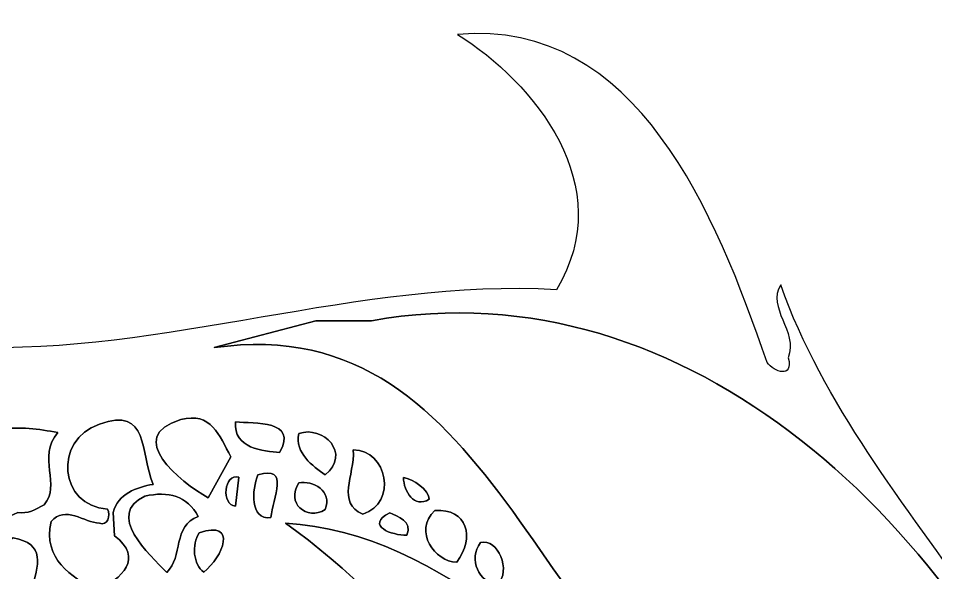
# Model space of a CAD drawing. Header units: centimetres. Extents: x -9.9 to 9.9, y -5.2 to 13.4.
# Drawn here: x -5.62 to 2.51, y 8.51 to 13.43 of the extents above; entities that cross this region are included whole.
import ezdxf

# ---------------------------------------------------------------- set-up
doc = ezdxf.new("R2010")
doc.units = ezdxf.units.CM
doc.header["$MEASUREMENT"] = 0
doc.layers.add('Ebene 1', color=7, linetype='Continuous')

msp = doc.modelspace()

# ---------------------------------------------------------------- linework, layer by layer
at = {"layer": 'Ebene 1'}
for points, knots in [([(-1.7272, 13.2842), (-0.13462, 13.42644), (0.56642, 11.68654), (1.016, 10.3759), (1.016, 10.3759), (1.07696, 10.29208), (1.25476, 10.23112), (1.20396, 10.41654), (1.20396, 10.41654), (1.29286, 10.66038), (1.00838, 10.8585), (1.13792, 11.06424), (1.13792, 11.06424), (1.88468, 8.94333), (4.05638, 7.53364), (4.1402, 5.00634), (4.1402, 5.00634), (4.09448, 4.32562), (2.72288, 1.7145), (2.86512, 3.13182), (2.86512, 3.13182), (2.64922, 2.62382), (1.70942, 2.44856), (1.69926, 2.9845), (1.69926, 2.9845), (1.44018, 2.58572), (1.2192, 0.44704), (1.61798, 1.57734), (1.61798, 1.57734), (1.73736, 1.64338), (1.77038, 1.54432), (1.80086, 1.45542), (1.80086, 1.45542), (1.67894, 0.8509), (2.0574, 0.00254), (2.44348, 0.4826), (2.44348, 0.4826), (2.60604, -0.58674), (3.68046, -1.02616), (4.13004, -1.9685), (4.13004, -1.9685), (4.86664, -3.8227), (7.2517, -5.06983), (8.71474, -3.24104), (8.71474, -3.24104), (9.83488, -1.3335), (8.16102, 0.4191), (7.20598, -0.90932), (7.20598, -0.90932), (6.88086, -1.36652), (6.58876, -2.05486), (5.97408, -1.98628), (5.97408, -1.98628), (5.78866, -1.9685), (5.60578, -1.88976), (5.43814, -1.78816), (5.43814, -1.78816), (4.85394, -1.31318), (4.7371, -0.34543), (5.13587, 0.3175), (5.13587, 0.3175), (5.05714, -0.30479), (5.1308, -1.3462), (5.86232, -1.50622), (5.86232, -1.50622), (6.61162, -1.41732), (6.53542, -0.21844), (7.28726, -0.00762), (7.28726, -0.00762), (8.89254, 0.42672), (9.8806, -0.9525), (9.60374, -2.41554), (9.60374, -2.41554), (9.3599, -3.81762), (8.1915, -4.88188), (6.91388, -4.96823), (6.91388, -4.96823), (4.8895, -5.19176), (3.8608, -3.03276), (2.80416, -1.55702), (2.80416, -1.55702), (2.4003, -2.2987), (2.54762, -3.09626), (1.48844, -3.06578), (1.48844, -3.06578), (1.48844, -3.06578), (0.69342, -2.57302), (0.69342, -2.57302), (0.69342, -2.57302), (-0.36068, -0.21336), (-4.25958, -0.01524), (-3.81508, 2.91846), (-3.81508, 2.91846), (-3.81508, 2.91846), (-4.10717, 3.72364), (-4.10717, 3.72364), (-4.10717, 3.72364), (-4.49834, 4.44754), (-5.54482, 4.39674), (-5.43306, 5.40766), (-5.43306, 5.40766), (-6.60908, 5.7277), (-7.96036, 6.30174), (-8.46836, 7.61492), (-8.46836, 7.61492), (-8.00354, 7.25678), (-7.46506, 6.9215), (-6.86054, 6.8453), (-6.86054, 6.8453), (-7.94512, 7.55904), (-9.54278, 8.88492), (-9.80694, 10.57656), (-9.80694, 10.57656), (-9.87298, 11.27506), (-9.77138, 11.93292), (-9.4361, 12.5603), (-9.4361, 12.5603), (-9.43864, 10.96772), (-7.79018, 9.74598), (-6.2357, 10.12444), (-6.2357, 10.12444), (-6.2357, 10.12444), (-6.53796, 10.5664), (-6.53796, 10.5664), (-6.53796, 10.5664), (-6.53796, 10.5664), (-6.06806, 10.51306), (-6.06806, 10.51306), (-6.06806, 10.51306), (-4.34848, 10.4394), (-2.5908, 11.12266), (-0.8509, 11.02106), (-0.8509, 11.02106), (-0.29464, 11.94054), (-1.04648, 12.85748), (-1.7272, 13.2842)], [0, 0, 0, 0, 0.0294118, 0.0294118, 0.0294118, 0.0294118, 0.0588235, 0.0588235, 0.0588235, 0.0588235, 0.0882353, 0.0882353, 0.0882353, 0.0882353, 0.1176471, 0.1176471, 0.1176471, 0.1176471, 0.1470588, 0.1470588, 0.1470588, 0.1470588, 0.1764706, 0.1764706, 0.1764706, 0.1764706, 0.2058824, 0.2058824, 0.2058824, 0.2058824, 0.2352941, 0.2352941, 0.2352941, 0.2352941, 0.2647059, 0.2647059, 0.2647059, 0.2647059, 0.2941176, 0.2941176, 0.2941176, 0.2941176, 0.3235294, 0.3235294, 0.3235294, 0.3235294, 0.3529412, 0.3529412, 0.3529412, 0.3529412, 0.3823529, 0.3823529, 0.3823529, 0.3823529, 0.4117647, 0.4117647, 0.4117647, 0.4117647, 0.4411765, 0.4411765, 0.4411765, 0.4411765, 0.4705882, 0.4705882, 0.4705882, 0.4705882, 0.5, 0.5, 0.5, 0.5, 0.5294118, 0.5294118, 0.5294118, 0.5294118, 0.5588235, 0.5588235, 0.5588235, 0.5588235, 0.5882353, 0.5882353, 0.5882353, 0.5882353, 0.6176471, 0.6176471, 0.6176471, 0.6176471, 0.6470588, 0.6470588, 0.6470588, 0.6470588, 0.6764706, 0.6764706, 0.6764706, 0.6764706, 0.7058824, 0.7058824, 0.7058824, 0.7058824, 0.7352941, 0.7352941, 0.7352941, 0.7352941, 0.7647059, 0.7647059, 0.7647059, 0.7647059, 0.7941176, 0.7941176, 0.7941176, 0.7941176, 0.8235294, 0.8235294, 0.8235294, 0.8235294, 0.8529412, 0.8529412, 0.8529412, 0.8529412, 0.8823529, 0.8823529, 0.8823529, 0.8823529, 0.9117647, 0.9117647, 0.9117647, 0.9117647, 0.9411765, 0.9411765, 0.9411765, 0.9411765, 0.9705882, 0.9705882, 0.9705882, 0.9705882, 1, 1, 1, 1]), ([(-2.4892, 10.74673), (-2.4892, 10.74673), (-2.9845, 10.74673), (-2.9845, 10.74673), (-2.9845, 10.74673), (-2.9845, 10.74673), (-3.88366, 10.50798), (-3.88366, 10.50798), (-3.88366, 10.50798), (-1.33096, 10.87882), (-1.0033, 7.52856), (0.97536, 6.73354), (0.97536, 6.73354), (1.36906, 5.96392), (2.42824, 4.99364), (3.175, 5.65404), (3.175, 5.65404), (3.31724, 5.5245), (3.54584, 5.63626), (3.73126, 5.7404), (3.73126, 5.7404), (3.86842, 5.90296), (3.78968, 6.07568), (3.77698, 6.25856), (3.77698, 6.25856), (2.76352, 8.90778), (0.32004, 11.25474), (-2.4892, 10.74673)], [0, 0, 0, 0, 0.1428571, 0.1428571, 0.1428571, 0.1428571, 0.2857143, 0.2857143, 0.2857143, 0.2857143, 0.4285714, 0.4285714, 0.4285714, 0.4285714, 0.5714286, 0.5714286, 0.5714286, 0.5714286, 0.7142857, 0.7142857, 0.7142857, 0.7142857, 0.8571429, 0.8571429, 0.8571429, 0.8571429, 1, 1, 1, 1]), ([(-4.90219, 9.8298), (-5.31622, 9.69009), (-5.2578, 9.10082), (-4.83108, 9.07796), (-4.83108, 9.07796), (-4.80059, 9.01954), (-4.83108, 8.92302), (-4.90219, 8.95349), (-4.90219, 8.95349), (-5.03682, 8.95603), (-5.20446, 9.11606), (-5.33145, 8.9662), (-5.33145, 8.9662), (-5.40512, 8.63345), (-5.14858, 8.48106), (-4.93268, 8.35152), (-4.93268, 8.35152), (-4.69645, 8.46582), (-4.5085, 8.63853), (-4.76758, 8.84173), (-4.76758, 8.84173), (-4.76758, 8.84173), (-4.78028, 9.04748), (-4.78028, 9.04748), (-4.78028, 9.04748), (-4.73963, 9.21258), (-4.572, 9.27099), (-4.42721, 9.2964), (-4.42721, 9.2964), (-4.54152, 9.58087), (-4.46024, 9.98982), (-4.90219, 9.8298)], [0, 0, 0, 0, 0.125, 0.125, 0.125, 0.125, 0.25, 0.25, 0.25, 0.25, 0.375, 0.375, 0.375, 0.375, 0.5, 0.5, 0.5, 0.5, 0.625, 0.625, 0.625, 0.625, 0.75, 0.75, 0.75, 0.75, 0.875, 0.875, 0.875, 0.875, 1, 1, 1, 1]), ([(-4.18084, 9.87044), (-4.68883, 9.71804), (-4.18846, 9.3218), (-3.937, 9.17702), (-3.937, 9.17702), (-3.937, 9.17702), (-3.73633, 9.54024), (-3.73633, 9.54024), (-3.73633, 9.54024), (-3.84047, 9.73328), (-3.9116, 9.94156), (-4.18084, 9.87044)], [0, 0, 0, 0, 0.3333333, 0.3333333, 0.3333333, 0.3333333, 0.6666667, 0.6666667, 0.6666667, 0.6666667, 1, 1, 1, 1]), ([(-3.6957, 9.85012), (-3.71856, 9.6139), (-3.44678, 9.59103), (-3.30454, 9.57833), (-3.30454, 9.57833), (-3.13944, 9.87044), (-3.52805, 9.83234), (-3.6957, 9.85012)], [0, 0, 0, 0, 0.5, 0.5, 0.5, 0.5, 1, 1, 1, 1]), ([(-5.78358, 9.78408), (-6.21538, 9.73074), (-6.02742, 8.80364), (-5.6261, 9.04748), (-5.6261, 9.04748), (-5.5372, 9.03224), (-5.47116, 9.07288), (-5.39242, 9.11606), (-5.39242, 9.11606), (-5.23748, 9.28878), (-5.461, 9.53516), (-5.2705, 9.75614), (-5.2705, 9.75614), (-5.44322, 9.78662), (-5.60578, 9.80948), (-5.78358, 9.78408)], [0, 0, 0, 0, 0.25, 0.25, 0.25, 0.25, 0.5, 0.5, 0.5, 0.5, 0.75, 0.75, 0.75, 0.75, 1, 1, 1, 1]), ([(-3.13436, 9.74598), (-3.17246, 9.57326), (-3.0099, 9.45896), (-2.90068, 9.38021), (-2.90068, 9.38021), (-2.667, 9.56818), (-2.91846, 9.82472), (-3.13436, 9.74598)], [0, 0, 0, 0, 0.5, 0.5, 0.5, 0.5, 1, 1, 1, 1]), ([(-2.65176, 9.6012), (-2.63906, 9.37005), (-2.80416, 9.13892), (-2.56794, 9.03224), (-2.56794, 9.03224), (-2.25552, 9.12876), (-2.35204, 9.60628), (-2.65176, 9.6012)], [0, 0, 0, 0, 0.5, 0.5, 0.5, 0.5, 1, 1, 1, 1]), ([(-3.49758, 9.38021), (-3.55092, 9.25068), (-3.57124, 8.98144), (-3.38328, 9.00176), (-3.38328, 9.00176), (-3.36296, 9.17194), (-3.21056, 9.47166), (-3.49758, 9.38021)], [0, 0, 0, 0, 0.5, 0.5, 0.5, 0.5, 1, 1, 1, 1]), ([(-3.6957, 9.10336), (-3.6957, 9.10336), (-3.66522, 9.3599), (-3.66522, 9.3599), (-3.66522, 9.3599), (-3.79984, 9.39546), (-3.82524, 9.11352), (-3.6957, 9.10336)], [0, 0, 0, 0, 0.5, 0.5, 0.5, 0.5, 1, 1, 1, 1]), ([(-2.20726, 9.35736), (-2.20472, 9.2329), (-2.11328, 9.08304), (-1.97866, 9.16431), (-1.97866, 9.16431), (-1.9812, 9.2456), (-2.12344, 9.3472), (-2.20726, 9.35736)], [0, 0, 0, 0, 0.5, 0.5, 0.5, 0.5, 1, 1, 1, 1]), ([(-3.13436, 9.3091), (-3.25374, 9.13384), (-3.06578, 8.97128), (-2.90068, 9.07288), (-2.90068, 9.07288), (-2.83464, 9.23798), (-3.0099, 9.3345), (-3.13436, 9.3091)], [0, 0, 0, 0, 0.5, 0.5, 0.5, 0.5, 1, 1, 1, 1]), ([(-4.49834, 9.19226), (-4.85393, 9.03224), (-4.46024, 8.6741), (-4.3053, 8.51662), (-4.3053, 8.51662), (-4.15797, 8.65378), (-4.25704, 8.93064), (-4.0259, 9.01192), (-4.0259, 9.01192), (-4.12496, 9.1948), (-4.2926, 9.23798), (-4.49834, 9.19226)], [0, 0, 0, 0, 0.3333333, 0.3333333, 0.3333333, 0.3333333, 0.6666667, 0.6666667, 0.6666667, 0.6666667, 1, 1, 1, 1]), ([(-2.32918, 9.04494), (-2.55016, 8.93064), (-2.30886, 8.84173), (-2.17678, 8.84681), (-2.17678, 8.84681), (-2.12344, 8.96874), (-2.25806, 9.01446), (-2.32918, 9.04494)], [0, 0, 0, 0, 0.5, 0.5, 0.5, 0.5, 1, 1, 1, 1]), ([(-1.92786, 9.06526), (-2.12344, 8.87984), (-1.92786, 8.60806), (-1.73482, 8.60806), (-1.73482, 8.60806), (-1.56972, 8.8265), (-1.64084, 9.08558), (-1.92786, 9.06526)], [0, 0, 0, 0, 0.5, 0.5, 0.5, 0.5, 1, 1, 1, 1]), ([(-4.01828, 8.86714), (-4.08686, 8.763), (-4.06908, 8.58266), (-3.97764, 8.51916), (-3.97764, 8.51916), (-3.80746, 8.6487), (-3.67284, 8.98652), (-4.01828, 8.86714)], [0, 0, 0, 0, 0.5, 0.5, 0.5, 0.5, 1, 1, 1, 1]), ([(-3.25374, 8.95349), (-2.14884, 8.16864), (-1.27762, 6.87324), (0, 6.27634), (0, 6.27634), (0.1143, 6.25856), (0.20574, 6.31952), (0.31496, 6.34746), (0.31496, 6.34746), (0.31496, 6.34746), (0.31496, 6.54812), (0.31496, 6.54812), (0.31496, 6.54812), (-0.6858, 7.6327), (-1.84658, 8.86714), (-3.25374, 8.95349)], [0, 0, 0, 0, 0.25, 0.25, 0.25, 0.25, 0.5, 0.5, 0.5, 0.5, 0.75, 0.75, 0.75, 0.75, 1, 1, 1, 1]), ([(-5.66674, 8.82142), (-5.66674, 8.82142), (-5.82422, 8.72744), (-5.82422, 8.72744), (-5.82422, 8.72744), (-6.36016, 8.75538), (-5.9182, 8.15848), (-5.63626, 8.20166), (-5.63626, 8.20166), (-5.69214, 7.97814), (-6.04266, 8.18134), (-6.21792, 7.99591), (-6.21792, 7.99591), (-6.25348, 7.54126), (-5.67944, 7.6708), (-5.39242, 7.75716), (-5.39242, 7.75716), (-5.90804, 8.03402), (-5.09016, 8.72998), (-5.66674, 8.82142)], [0, 0, 0, 0, 0.2, 0.2, 0.2, 0.2, 0.4, 0.4, 0.4, 0.4, 0.6, 0.6, 0.6, 0.6, 0.8, 0.8, 0.8, 0.8, 1, 1, 1, 1]), ([(-1.524, 8.78078), (-1.63576, 8.63345), (-1.53416, 8.42009), (-1.37414, 8.4074), (-1.37414, 8.4074), (-1.24714, 8.53185), (-1.36906, 8.82142), (-1.524, 8.78078)], [0, 0, 0, 0, 0.5, 0.5, 0.5, 0.5, 1, 1, 1, 1])]:
    msp.add_open_spline(points, degree=3, knots=knots, dxfattribs=at)
at = {"layer": 'Ebene 1', "color": 70}
msp.add_open_spline([(-2.4892, 10.74673), (0.32004, 11.25474), (2.76352, 8.90778), (3.77698, 6.25856), (3.77698, 6.25856), (3.78968, 6.07568), (3.86842, 5.90296), (3.73126, 5.7404), (3.73126, 5.7404), (3.54584, 5.63626), (3.31724, 5.5245), (3.175, 5.65404), (3.175, 5.65404), (2.42824, 4.99364), (1.36906, 5.96392), (0.97536, 6.73354), (0.97536, 6.73354), (-1.0033, 7.52856), (-1.33096, 10.87882), (-3.88366, 10.50798), (-3.88366, 10.50798), (-3.88366, 10.50798), (-2.9845, 10.74673), (-2.9845, 10.74673), (-2.9845, 10.74673), (-2.9845, 10.74673), (-2.4892, 10.74673), (-2.4892, 10.74673)], degree=3, knots=[0, 0, 0, 0, 0.1428571, 0.1428571, 0.1428571, 0.1428571, 0.2857143, 0.2857143, 0.2857143, 0.2857143, 0.4285714, 0.4285714, 0.4285714, 0.4285714, 0.5714286, 0.5714286, 0.5714286, 0.5714286, 0.7142857, 0.7142857, 0.7142857, 0.7142857, 0.8571429, 0.8571429, 0.8571429, 0.8571429, 1, 1, 1, 1], dxfattribs=at)
at = {"layer": 'Ebene 1', "color": 3}
for points, knots in [([(-4.90219, 9.8298), (-4.46024, 9.98982), (-4.54152, 9.58087), (-4.42721, 9.2964), (-4.42721, 9.2964), (-4.572, 9.27099), (-4.73963, 9.21258), (-4.78028, 9.04748), (-4.78028, 9.04748), (-4.78028, 9.04748), (-4.76758, 8.84173), (-4.76758, 8.84173), (-4.76758, 8.84173), (-4.5085, 8.63853), (-4.69645, 8.46582), (-4.93268, 8.35152), (-4.93268, 8.35152), (-5.14858, 8.48106), (-5.40512, 8.63345), (-5.33145, 8.9662), (-5.33145, 8.9662), (-5.20446, 9.11606), (-5.03682, 8.95603), (-4.90219, 8.95349), (-4.90219, 8.95349), (-4.83108, 8.92302), (-4.80059, 9.01954), (-4.83108, 9.07796), (-4.83108, 9.07796), (-5.2578, 9.10082), (-5.31622, 9.69009), (-4.90219, 9.8298)], [0, 0, 0, 0, 0.125, 0.125, 0.125, 0.125, 0.25, 0.25, 0.25, 0.25, 0.375, 0.375, 0.375, 0.375, 0.5, 0.5, 0.5, 0.5, 0.625, 0.625, 0.625, 0.625, 0.75, 0.75, 0.75, 0.75, 0.875, 0.875, 0.875, 0.875, 1, 1, 1, 1]), ([(-4.18084, 9.87044), (-3.9116, 9.94156), (-3.84047, 9.73328), (-3.73633, 9.54024), (-3.73633, 9.54024), (-3.73633, 9.54024), (-3.937, 9.17702), (-3.937, 9.17702), (-3.937, 9.17702), (-4.18846, 9.3218), (-4.68883, 9.71804), (-4.18084, 9.87044)], [0, 0, 0, 0, 0.3333333, 0.3333333, 0.3333333, 0.3333333, 0.6666667, 0.6666667, 0.6666667, 0.6666667, 1, 1, 1, 1]), ([(-3.6957, 9.85012), (-3.52805, 9.83234), (-3.13944, 9.87044), (-3.30454, 9.57833), (-3.30454, 9.57833), (-3.44678, 9.59103), (-3.71856, 9.6139), (-3.6957, 9.85012)], [0, 0, 0, 0, 0.5, 0.5, 0.5, 0.5, 1, 1, 1, 1]), ([(-3.13436, 9.74598), (-2.91846, 9.82472), (-2.667, 9.56818), (-2.90068, 9.38021), (-2.90068, 9.38021), (-3.0099, 9.45896), (-3.17246, 9.57326), (-3.13436, 9.74598)], [0, 0, 0, 0, 0.5, 0.5, 0.5, 0.5, 1, 1, 1, 1]), ([(-2.65176, 9.6012), (-2.35204, 9.60628), (-2.25552, 9.12876), (-2.56794, 9.03224), (-2.56794, 9.03224), (-2.80416, 9.13892), (-2.63906, 9.37005), (-2.65176, 9.6012)], [0, 0, 0, 0, 0.5, 0.5, 0.5, 0.5, 1, 1, 1, 1]), ([(-3.49758, 9.38021), (-3.21056, 9.47166), (-3.36296, 9.17194), (-3.38328, 9.00176), (-3.38328, 9.00176), (-3.57124, 8.98144), (-3.55092, 9.25068), (-3.49758, 9.38021)], [0, 0, 0, 0, 0.5, 0.5, 0.5, 0.5, 1, 1, 1, 1]), ([(-3.6957, 9.10336), (-3.82524, 9.11352), (-3.79984, 9.39546), (-3.66522, 9.3599), (-3.66522, 9.3599), (-3.66522, 9.3599), (-3.6957, 9.10336), (-3.6957, 9.10336)], [0, 0, 0, 0, 0.5, 0.5, 0.5, 0.5, 1, 1, 1, 1]), ([(-2.20726, 9.35736), (-2.12344, 9.3472), (-1.9812, 9.2456), (-1.97866, 9.16431), (-1.97866, 9.16431), (-2.11328, 9.08304), (-2.20472, 9.2329), (-2.20726, 9.35736)], [0, 0, 0, 0, 0.5, 0.5, 0.5, 0.5, 1, 1, 1, 1]), ([(-3.13436, 9.3091), (-3.0099, 9.3345), (-2.83464, 9.23798), (-2.90068, 9.07288), (-2.90068, 9.07288), (-3.06578, 8.97128), (-3.25374, 9.13384), (-3.13436, 9.3091)], [0, 0, 0, 0, 0.5, 0.5, 0.5, 0.5, 1, 1, 1, 1]), ([(-4.49834, 9.19226), (-4.2926, 9.23798), (-4.12496, 9.1948), (-4.0259, 9.01192), (-4.0259, 9.01192), (-4.25704, 8.93064), (-4.15797, 8.65378), (-4.3053, 8.51662), (-4.3053, 8.51662), (-4.46024, 8.6741), (-4.85393, 9.03224), (-4.49834, 9.19226)], [0, 0, 0, 0, 0.3333333, 0.3333333, 0.3333333, 0.3333333, 0.6666667, 0.6666667, 0.6666667, 0.6666667, 1, 1, 1, 1]), ([(-2.32918, 9.04494), (-2.25806, 9.01446), (-2.12344, 8.96874), (-2.17678, 8.84681), (-2.17678, 8.84681), (-2.30886, 8.84173), (-2.55016, 8.93064), (-2.32918, 9.04494)], [0, 0, 0, 0, 0.5, 0.5, 0.5, 0.5, 1, 1, 1, 1]), ([(-1.92786, 9.06526), (-1.64084, 9.08558), (-1.56972, 8.8265), (-1.73482, 8.60806), (-1.73482, 8.60806), (-1.92786, 8.60806), (-2.12344, 8.87984), (-1.92786, 9.06526)], [0, 0, 0, 0, 0.5, 0.5, 0.5, 0.5, 1, 1, 1, 1]), ([(-4.01828, 8.86714), (-3.67284, 8.98652), (-3.80746, 8.6487), (-3.97764, 8.51916), (-3.97764, 8.51916), (-4.06908, 8.58266), (-4.08686, 8.763), (-4.01828, 8.86714)], [0, 0, 0, 0, 0.5, 0.5, 0.5, 0.5, 1, 1, 1, 1]), ([(-1.524, 8.78078), (-1.36906, 8.82142), (-1.24714, 8.53185), (-1.37414, 8.4074), (-1.37414, 8.4074), (-1.53416, 8.42009), (-1.63576, 8.63345), (-1.524, 8.78078)], [0, 0, 0, 0, 0.5, 0.5, 0.5, 0.5, 1, 1, 1, 1])]:
    msp.add_open_spline(points, degree=3, knots=knots, dxfattribs=at)
at = {"layer": 'Ebene 1', "color": 80}
for points, knots in [([(-5.78358, 9.78408), (-5.60578, 9.80948), (-5.44322, 9.78662), (-5.2705, 9.75614), (-5.2705, 9.75614), (-5.461, 9.53516), (-5.23748, 9.28878), (-5.39242, 9.11606), (-5.39242, 9.11606), (-5.47116, 9.07288), (-5.5372, 9.03224), (-5.6261, 9.04748), (-5.6261, 9.04748), (-6.02742, 8.80364), (-6.21538, 9.73074), (-5.78358, 9.78408)], [0, 0, 0, 0, 0.25, 0.25, 0.25, 0.25, 0.5, 0.5, 0.5, 0.5, 0.75, 0.75, 0.75, 0.75, 1, 1, 1, 1]), ([(-5.66674, 8.82142), (-5.09016, 8.72998), (-5.90804, 8.03402), (-5.39242, 7.75716), (-5.39242, 7.75716), (-5.67944, 7.6708), (-6.25348, 7.54126), (-6.21792, 7.99591), (-6.21792, 7.99591), (-6.04266, 8.18134), (-5.69214, 7.97814), (-5.63626, 8.20166), (-5.63626, 8.20166), (-5.9182, 8.15848), (-6.36016, 8.75538), (-5.82422, 8.72744), (-5.82422, 8.72744), (-5.82422, 8.72744), (-5.66674, 8.82142), (-5.66674, 8.82142)], [0, 0, 0, 0, 0.2, 0.2, 0.2, 0.2, 0.4, 0.4, 0.4, 0.4, 0.6, 0.6, 0.6, 0.6, 0.8, 0.8, 0.8, 0.8, 1, 1, 1, 1])]:
    msp.add_open_spline(points, degree=3, knots=knots, dxfattribs=at)
at = {"layer": 'Ebene 1', "color": 96}
msp.add_open_spline([(-3.25374, 8.95349), (-1.84658, 8.86714), (-0.6858, 7.6327), (0.31496, 6.54812), (0.31496, 6.54812), (0.31496, 6.54812), (0.31496, 6.34746), (0.31496, 6.34746), (0.31496, 6.34746), (0.20574, 6.31952), (0.1143, 6.25856), (0, 6.27634), (0, 6.27634), (-1.27762, 6.87324), (-2.14884, 8.16864), (-3.25374, 8.95349)], degree=3, knots=[0, 0, 0, 0, 0.25, 0.25, 0.25, 0.25, 0.5, 0.5, 0.5, 0.5, 0.75, 0.75, 0.75, 0.75, 1, 1, 1, 1], dxfattribs=at)

doc.saveas('drawing.dxf')
